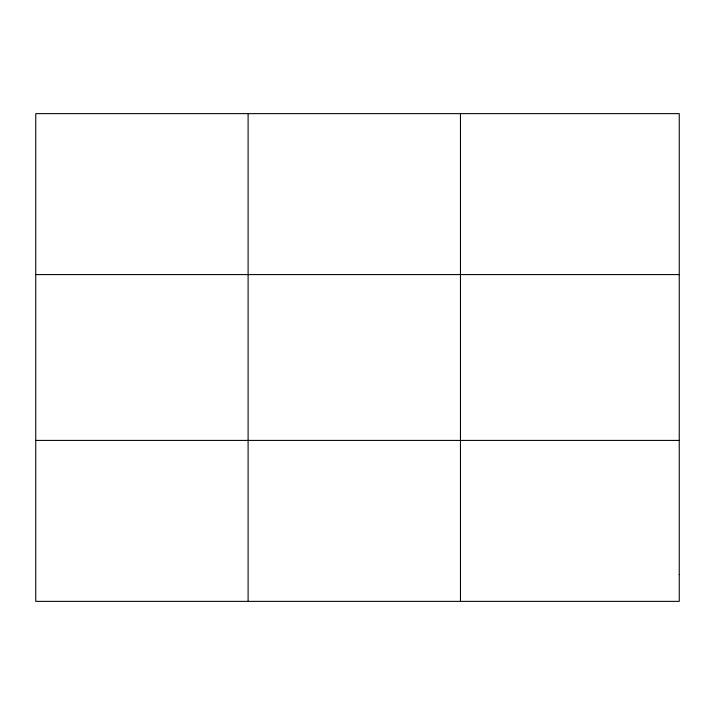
<?xml version="1.0" encoding="UTF-8"?>
<svg xmlns="http://www.w3.org/2000/svg" width="715" height="715" viewBox="0 0 715 715"><rect width="100%" height="100%" fill="white"/><g stroke="black" fill="none" stroke-linecap="round" stroke-linejoin="round"><path stroke-width="1.07" d="M248.105 601.369L248.105 113.631M460.46 601.369L460.46 113.631M35.75 274.587L679.25 274.587M35.75 440.413L679.25 440.413M679.25 574.538L679.25 601.369L35.75 601.369L35.75 113.631L679.25 113.631L679.25 574.538"/></g></svg>
